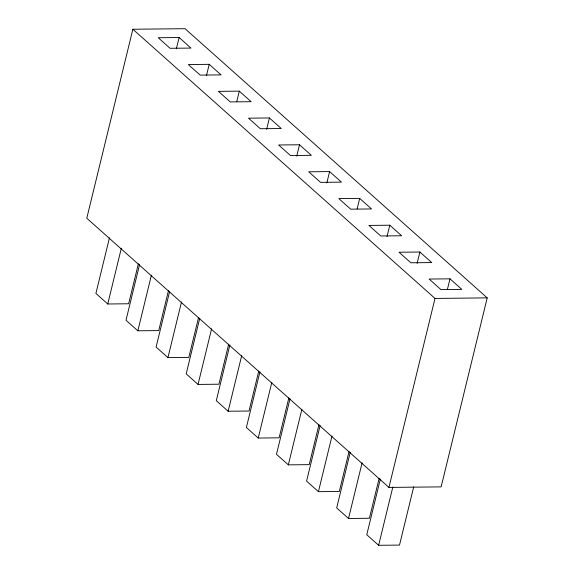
<?xml version="1.0" encoding="UTF-8"?>
<svg xmlns="http://www.w3.org/2000/svg" width="574" height="574" viewBox="0 0 574 574"><rect width="100%" height="100%" fill="white"/><g stroke="black" fill="none" stroke-linecap="round" stroke-linejoin="round"><path stroke-width="0.86" d="M132.859 29.245L86.782 218.235L388.942 487.419L441.141 486.874L487.218 297.877L185.058 28.7L132.859 29.245L435.013 298.43L487.218 297.877M109.469 237.787L95.901 293.429L107.754 303.99L128.633 303.768L138.384 263.775M107.754 303.99L121.315 248.341M176.354 48.84L179.117 37.518L158.237 37.741L170.083 48.295L190.963 48.08L179.117 37.518M139.568 264.6L126 320.242L137.846 330.803L158.733 330.581L168.483 290.588M137.846 330.803L151.414 275.154M206.453 75.653L209.216 64.331L188.329 64.553L200.183 75.108L221.062 74.885L209.216 64.331M169.66 291.413L156.099 347.055L167.945 357.616L188.824 357.394L198.575 317.4M167.945 357.616L181.513 301.967M236.761 101.598L239.308 91.144L218.429 91.366L230.274 101.921L251.161 101.698L239.308 91.144M199.759 318.218L186.191 373.868L198.044 384.422L218.924 384.207L228.674 344.213M198.044 384.422L211.605 328.78M266.645 129.279L269.407 117.957L248.528 118.179L260.374 128.734L281.253 128.511L269.407 117.957M229.858 345.031L216.29 400.681L228.136 411.235L249.023 411.02L258.774 371.019M228.136 411.235L241.704 355.593M296.744 156.092L299.506 144.77L278.62 144.985L290.473 155.547L311.352 155.324L299.506 144.77M259.95 371.844L246.389 427.494L258.235 438.048L279.115 437.833L288.866 397.832M258.235 438.048L271.803 382.406M326.843 182.905L329.598 171.583L308.719 171.798L320.565 182.36L341.451 182.137L329.598 171.583M290.049 398.657L276.481 454.307L288.335 464.861L309.214 464.646L318.965 424.645M288.335 464.861L301.895 409.212M357.15 208.843L359.697 198.396L338.818 198.611L350.664 209.173L371.543 208.95L359.697 198.396M320.149 425.47L306.581 481.12L318.427 491.674L339.313 491.459L349.064 451.458M318.427 491.674L331.994 436.025M387.034 236.531L389.796 225.209L368.91 225.424L380.763 235.979L401.642 235.763L389.796 225.209M350.24 452.283L336.68 507.933L348.526 518.487L369.412 518.272L379.156 478.271M348.526 518.487L362.094 462.838M417.133 263.344L419.888 252.022L399.009 252.237L410.855 262.792L431.741 262.576L419.888 252.022M380.34 479.096L366.772 534.746L378.625 545.3L399.504 545.085L413.711 486.824M388.942 487.419L435.013 298.43M378.625 545.3L392.824 487.046M447.44 289.282L449.987 278.835L429.108 279.05L440.954 289.605L461.84 289.389L449.987 278.835"/></g></svg>
